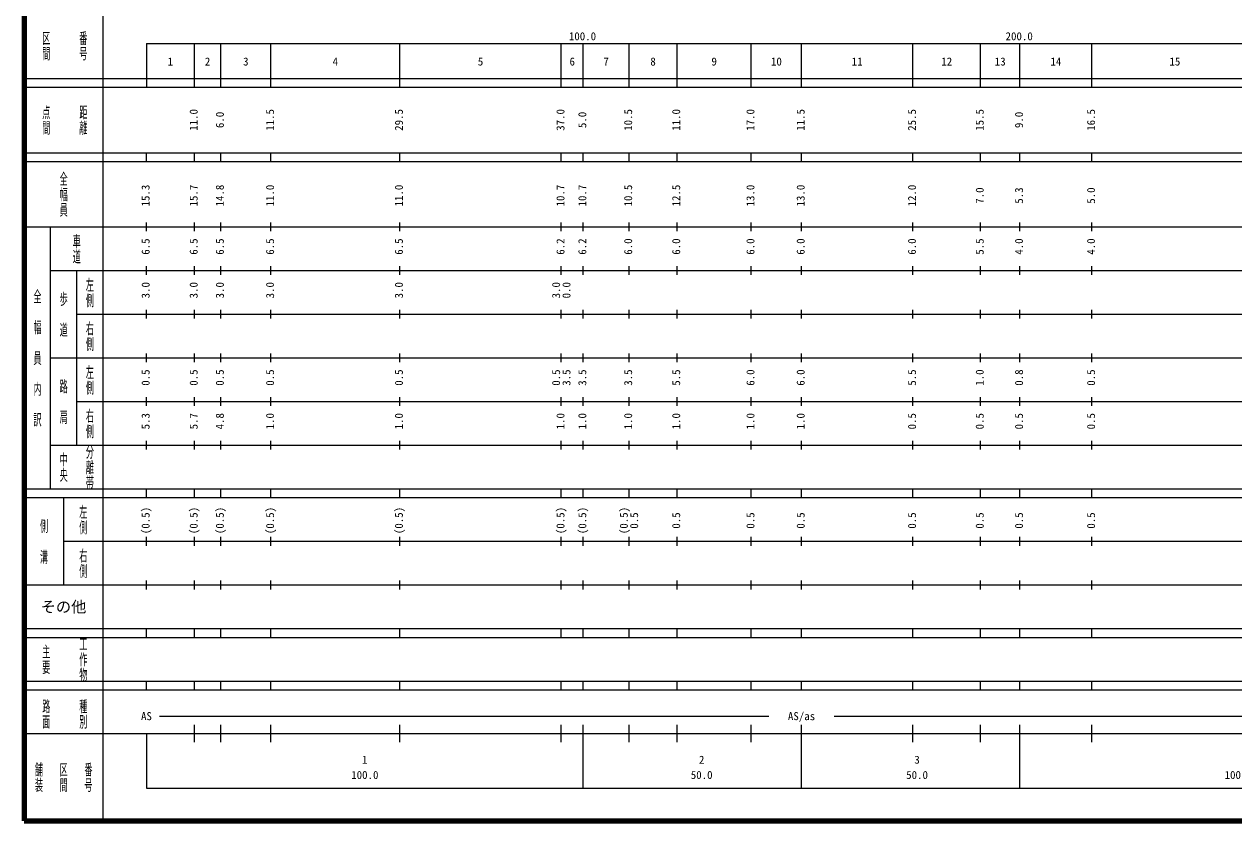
# Model space of a CAD drawing. Units: millimetres on the paper, enlarged 1000 times. Extents: x 40000 to 680000, y 20000 to 380000.
# Drawn here: x 40000 to 316991, y 20000 to 202422 of the extents above; entities that cross this region are included whole.
import ezdxf
from ezdxf.enums import TextEntityAlignment as Align

# ---------------------------------------------------------------- set-up
doc = ezdxf.new("R2010")
doc.units = ezdxf.units.MM
doc.header["$LTSCALE"] = 1000
doc.layers.add('M-TTL', color=2, linetype='Continuous', lineweight=140)
doc.layers.add('M-TTL-BAND', color=7, linetype='Continuous', lineweight=25)
doc.styles.add('@ＭＳ ゴシック', font='')
doc.styles.add('ＭＳ ゴシック', font='')
doc.styles.get('@ＭＳ ゴシック').set_extended_font_data('@MS Gothic')
doc.styles.get('ＭＳ ゴシック').set_extended_font_data('MS Gothic')

msp = doc.modelspace()

# ---------------------------------------------------------------- linework, layer by layer
at = {"layer": 'M-TTL'}
for p, q in [((40000, 380000), (40000, 20000)), ((40000, 20000), (680000, 20000))]:
    msp.add_line(p, q, dxfattribs=at)
at = {"layer": 'M-TTL-BAND'}
for p, q in [((58000, 370000), (58000, 20000)), ((68000, 198000), (579000, 198000)), ((68000, 198000), (68000, 188000)), ((79000, 188000), (79000, 198000)), ((85000, 188000), (85000, 198000)), ((96500, 188000), (96500, 198000)), ((126000, 188000), (126000, 198000)), ((163000, 188000), (163000, 198000)), ((168000, 188000), (168000, 198000)), ((178500, 188000), (178500, 198000)), ((189500, 188000), (189500, 198000)), ((206500, 188000), (206500, 198000)), ((218000, 188000), (218000, 198000)), ((243500, 188000), (243500, 198000)), ((259000, 188000), (259000, 198000)), ((268000, 188000), (268000, 198000)), ((284500, 188000), (284500, 198000)), ((40000, 190000), (579000, 190000)), ((40000, 188000), (579000, 188000)), ((40000, 173000), (579000, 173000)), ((68000, 171000), (68000, 173000)), ((79000, 171000), (79000, 173000)), ((85000, 171000), (85000, 173000)), ((96500, 171000), (96500, 173000)), ((126000, 171000), (126000, 173000)), ((163000, 171000), (163000, 173000)), ((168000, 171000), (168000, 173000)), ((178500, 171000), (178500, 173000)), ((189500, 171000), (189500, 173000)), ((206500, 171000), (206500, 173000)), ((218000, 171000), (218000, 173000)), ((243500, 171000), (243500, 173000)), ((259000, 171000), (259000, 173000)), ((268000, 171000), (268000, 173000)), ((284500, 171000), (284500, 173000)), ((40000, 171000), (579000, 171000)), ((40000, 156000), (579000, 156000)), ((46000, 96000), (46000, 156000)), ((68000, 155000), (68000, 157000)), ((79000, 155000), (79000, 157000)), ((85000, 155000), (85000, 157000)), ((96500, 155000), (96500, 157000)), ((126000, 155000), (126000, 157000)), ((163000, 155000), (163000, 157000)), ((168000, 155000), (168000, 157000)), ((178500, 155000), (178500, 157000)), ((189500, 155000), (189500, 157000)), ((206500, 155000), (206500, 157000)), ((218000, 155000), (218000, 157000)), ((243500, 155000), (243500, 157000)), ((259000, 155000), (259000, 157000)), ((268000, 155000), (268000, 157000)), ((284500, 155000), (284500, 157000)), ((68000, 145000), (68000, 147000)), ((79000, 145000), (79000, 147000)), ((85000, 145000), (85000, 147000)), ((96500, 145000), (96500, 147000)), ((126000, 145000), (126000, 147000)), ((163000, 145000), (163000, 147000)), ((168000, 145000), (168000, 147000)), ((178500, 145000), (178500, 147000)), ((189500, 145000), (189500, 147000)), ((206500, 145000), (206500, 147000)), ((218000, 145000), (218000, 147000)), ((243500, 145000), (243500, 147000)), ((259000, 145000), (259000, 147000)), ((268000, 145000), (268000, 147000)), ((284500, 145000), (284500, 147000)), ((46000, 146000), (579000, 146000)), ((52000, 146000), (52000, 106000)), ((52000, 136000), (579000, 136000)), ((68000, 135000), (68000, 137000)), ((79000, 135000), (79000, 137000)), ((85000, 135000), (85000, 137000)), ((96500, 135000), (96500, 137000)), ((126000, 135000), (126000, 137000)), ((163000, 135000), (163000, 137000)), ((168000, 135000), (168000, 137000)), ((178500, 135000), (178500, 137000)), ((189500, 135000), (189500, 137000)), ((206500, 135000), (206500, 137000)), ((218000, 135000), (218000, 137000)), ((243500, 135000), (243500, 137000)), ((259000, 135000), (259000, 137000)), ((268000, 135000), (268000, 137000)), ((284500, 135000), (284500, 137000)), ((46000, 126000), (579000, 126000)), ((68000, 125000), (68000, 127000)), ((79000, 125000), (79000, 127000)), ((85000, 125000), (85000, 127000)), ((96500, 125000), (96500, 127000)), ((126000, 125000), (126000, 127000)), ((163000, 125000), (163000, 127000)), ((168000, 125000), (168000, 127000)), ((178500, 125000), (178500, 127000)), ((189500, 125000), (189500, 127000)), ((206500, 125000), (206500, 127000)), ((218000, 125000), (218000, 127000)), ((243500, 125000), (243500, 127000)), ((259000, 125000), (259000, 127000)), ((268000, 125000), (268000, 127000)), ((284500, 125000), (284500, 127000)), ((68000, 115000), (68000, 117000)), ((79000, 115000), (79000, 117000)), ((85000, 115000), (85000, 117000)), ((96500, 115000), (96500, 117000)), ((126000, 115000), (126000, 117000)), ((163000, 115000), (163000, 117000)), ((168000, 115000), (168000, 117000)), ((178500, 115000), (178500, 117000)), ((189500, 115000), (189500, 117000)), ((206500, 115000), (206500, 117000)), ((218000, 115000), (218000, 117000)), ((243500, 115000), (243500, 117000)), ((259000, 115000), (259000, 117000)), ((268000, 115000), (268000, 117000)), ((284500, 115000), (284500, 117000)), ((52000, 116000), (579000, 116000)), ((46000, 106000), (579000, 106000)), ((68000, 105000), (68000, 107000)), ((79000, 105000), (79000, 107000)), ((85000, 105000), (85000, 107000)), ((96500, 105000), (96500, 107000)), ((126000, 105000), (126000, 107000)), ((163000, 105000), (163000, 107000)), ((168000, 105000), (168000, 107000)), ((178500, 105000), (178500, 107000)), ((189500, 105000), (189500, 107000)), ((206500, 105000), (206500, 107000)), ((218000, 105000), (218000, 107000)), ((243500, 105000), (243500, 107000)), ((259000, 105000), (259000, 107000)), ((268000, 105000), (268000, 107000)), ((284500, 105000), (284500, 107000)), ((40000, 96000), (579000, 96000)), ((68000, 94000), (68000, 96000)), ((79000, 94000), (79000, 96000)), ((85000, 94000), (85000, 96000)), ((96500, 94000), (96500, 96000)), ((126000, 94000), (126000, 96000)), ((163000, 94000), (163000, 96000)), ((168000, 94000), (168000, 96000)), ((178500, 94000), (178500, 96000)), ((189500, 94000), (189500, 96000)), ((206500, 94000), (206500, 96000)), ((218000, 94000), (218000, 96000)), ((243500, 94000), (243500, 96000)), ((259000, 94000), (259000, 96000)), ((268000, 94000), (268000, 96000)), ((284500, 94000), (284500, 96000)), ((40000, 94000), (579000, 94000)), ((49000, 94000), (49000, 74000)), ((49000, 84000), (579000, 84000)), ((68000, 83000), (68000, 85000)), ((79000, 83000), (79000, 85000)), ((85000, 83000), (85000, 85000)), ((96500, 83000), (96500, 85000)), ((126000, 83000), (126000, 85000)), ((163000, 83000), (163000, 85000)), ((168000, 83000), (168000, 85000)), ((178500, 83000), (178500, 85000)), ((189500, 83000), (189500, 85000)), ((206500, 83000), (206500, 85000)), ((218000, 83000), (218000, 85000)), ((243500, 83000), (243500, 85000)), ((259000, 83000), (259000, 85000)), ((268000, 83000), (268000, 85000)), ((284500, 83000), (284500, 85000)), ((68000, 73000), (68000, 75000)), ((79000, 73000), (79000, 75000)), ((85000, 73000), (85000, 75000)), ((96500, 73000), (96500, 75000)), ((126000, 73000), (126000, 75000)), ((163000, 73000), (163000, 75000)), ((168000, 73000), (168000, 75000)), ((178500, 73000), (178500, 75000)), ((189500, 73000), (189500, 75000)), ((206500, 73000), (206500, 75000)), ((218000, 73000), (218000, 75000)), ((243500, 73000), (243500, 75000)), ((259000, 73000), (259000, 75000)), ((268000, 73000), (268000, 75000)), ((284500, 73000), (284500, 75000)), ((40000, 74000), (579000, 74000)), ((40000, 64000), (579000, 64000)), ((68000, 62000), (68000, 64000)), ((79000, 62000), (79000, 64000)), ((85000, 62000), (85000, 64000)), ((96500, 62000), (96500, 64000)), ((126000, 62000), (126000, 64000)), ((163000, 62000), (163000, 64000)), ((168000, 62000), (168000, 64000)), ((178500, 62000), (178500, 64000)), ((189500, 62000), (189500, 64000)), ((206500, 62000), (206500, 64000)), ((218000, 62000), (218000, 64000)), ((243500, 62000), (243500, 64000)), ((259000, 62000), (259000, 64000)), ((268000, 62000), (268000, 64000)), ((284500, 62000), (284500, 64000)), ((40000, 62000), (579000, 62000)), ((40000, 52000), (579000, 52000)), ((40000, 50000), (579000, 50000)), ((68000, 50000), (68000, 52000)), ((79000, 50000), (79000, 52000)), ((85000, 50000), (85000, 52000)), ((96500, 50000), (96500, 52000)), ((126000, 50000), (126000, 52000)), ((163000, 50000), (163000, 52000)), ((168000, 50000), (168000, 52000)), ((178500, 50000), (178500, 52000)), ((189500, 50000), (189500, 52000)), ((206500, 50000), (206500, 52000)), ((218000, 50000), (218000, 52000)), ((243500, 50000), (243500, 52000)), ((259000, 50000), (259000, 52000)), ((268000, 50000), (268000, 52000)), ((284500, 50000), (284500, 52000)), ((71000, 44000), (210500, 44000)), ((79000, 38000), (79000, 42000)), ((85000, 38000), (85000, 42000)), ((96500, 38000), (96500, 42000)), ((126000, 38000), (126000, 42000)), ((163000, 38000), (163000, 42000)), ((168000, 27500), (168000, 42000)), ((178500, 38000), (178500, 42000)), ((189500, 38000), (189500, 42000)), ((206500, 38000), (206500, 42000)), ((218000, 27500), (218000, 42000)), ((225500, 44000), (537500, 44000)), ((243500, 38000), (243500, 42000)), ((259000, 38000), (259000, 42000)), ((268000, 27500), (268000, 42000)), ((284500, 38000), (284500, 42000)), ((40000, 40000), (579000, 40000)), ((68000, 40000), (68000, 27500)), ((68000, 27500), (579000, 27500))]:
    msp.add_line(p, q, dxfattribs=at)

# ---------------------------------------------------------------- texts
at = {"layer": 'M-TTL-BAND', "style": '@ＭＳ ゴシック', "width": 1.95}
for s, p in [('区間', (45000, 197500)), ('番号', (53500, 197500)), ('点間', (45000, 180500)), ('距離', (53500, 180500)), ('全幅員', (49000, 163500)), ('車道', (52000, 151000)), ('左側', (55000, 141000)), ('全\u3000幅\u3000員\u3000内\u3000訳', (43000, 126000)), ('歩\u3000道', (49000, 136000)), ('右側', (55000, 131000)), ('左側', (55000, 121000)), ('路\u3000肩', (49000, 116000)), ('右側', (55000, 111000)), ('分離帯', (55000, 101000)), ('中央', (49000, 101000)), ('左側', (53500, 89000)), ('側\u3000溝', (44500, 84000)), ('右側', (53500, 79000)), ('工作物', (53500, 57000)), ('主要', (45000, 57000)), ('路面', (45000, 44500)), ('種別', (53500, 44500)), ('舗装', (43333, 30000)), ('番号', (54667, 30000)), ('区間', (49000, 30000))]:
    msp.add_text(s, height=1326, rotation=270, dxfattribs=at).set_placement(p, align=Align.MIDDLE_CENTER)
at = {"layer": 'M-TTL-BAND', "style": 'ＭＳ ゴシック'}
for s, p in [('100.0', (167844, 198195)), ('200.0', (267844, 198195)), ('1', (73500, 192405)), ('2', (82000, 192405)), ('3', (90750, 192405)), ('4', (111250, 192405)), ('5', (144500, 192405)), ('6', (165500, 192405)), ('7', (173250, 192405)), ('8', (184000, 192405)), ('9', (198000, 192405)), ('10', (212250, 192405)), ('11', (230750, 192405)), ('12', (251250, 192405)), ('13', (263500, 192405)), ('14', (276250, 192405)), ('15', (303500, 192405)), ('AS', (68000, 42500)), ('AS/as', (218000, 42500)), ('1', (118000, 32523)), ('2', (195137, 32523)), ('3', (244463, 32523)), ('100.0', (118000, 29033)), ('50.0', (195137, 29033)), ('50.0', (244463, 29033)), ('100.0', (318000, 29033))]:
    msp.add_text(s, height=1833, dxfattribs=at).set_placement(p, align=Align.BOTTOM_CENTER)
for s, p in [('11.0', (80263, 180500)), ('11.5', (97763, 180500)), ('29.5', (127263, 180500)), ('37.0', (164263, 180500)), ('10.5', (179763, 180500)), ('11.0', (190763, 180500)), ('17.0', (207763, 180500)), ('11.5', (219263, 180500)), ('25.5', (244763, 180500)), ('15.5', (260263, 180500)), ('16.5', (285763, 180500)), ('6.0', (86263, 180500)), ('5.0', (169263, 180500)), ('9.0', (269263, 180500)), ('15.3', (69263, 163174)), ('15.7', (80263, 163174)), ('14.8', (86263, 163174)), ('11.0', (97763, 163174)), ('11.0', (127263, 163174)), ('10.7', (164263, 163174)), ('10.7', (169263, 163174)), ('10.5', (179763, 163174)), ('12.5', (190763, 163174)), ('13.0', (207763, 163174)), ('13.0', (219263, 163174)), ('12.0', (244763, 163174)), ('7.0', (260263, 163174)), ('5.3', (269263, 163174)), ('5.0', (285763, 163174)), ('6.5', (69263, 151500)), ('6.5', (80263, 151500)), ('6.5', (86263, 151500)), ('6.5', (97763, 151500)), ('6.5', (127263, 151500)), ('6.2', (164263, 151500)), ('6.2', (169263, 151500)), ('6.0', (179763, 151500)), ('6.0', (190763, 151500)), ('6.0', (207763, 151500)), ('6.0', (219263, 151500)), ('6.0', (244763, 151500)), ('5.5', (260263, 151500)), ('4.0', (269263, 151500)), ('4.0', (285763, 151500)), ('3.0', (69263, 141500)), ('3.0', (80263, 141500)), ('3.0', (86263, 141500)), ('3.0', (97763, 141500)), ('3.0', (127263, 141500)), ('3.0', (163263, 141500)), ('0.0', (165633, 141500)), ('0.5', (69263, 121500)), ('0.5', (80263, 121500)), ('0.5', (86263, 121500)), ('0.5', (97763, 121500)), ('0.5', (127263, 121500)), ('0.5', (163263, 121500)), ('3.5', (165633, 121500)), ('3.5', (169263, 121500)), ('3.5', (179763, 121500)), ('5.5', (190763, 121500)), ('6.0', (207763, 121500)), ('6.0', (219263, 121500)), ('5.5', (244763, 121500)), ('1.0', (260263, 121500)), ('0.8', (269263, 121500)), ('0.5', (285763, 121500)), ('5.3', (69263, 111500)), ('5.7', (80263, 111500)), ('4.8', (86263, 111500)), ('1.0', (97763, 111500)), ('1.0', (127263, 111500)), ('1.0', (164263, 111500)), ('1.0', (169263, 111500)), ('1.0', (179763, 111500)), ('1.0', (190763, 111500)), ('1.0', (207763, 111500)), ('1.0', (219263, 111500)), ('0.5', (244763, 111500)), ('0.5', (260263, 111500)), ('0.5', (269263, 111500)), ('0.5', (285763, 111500)), ('(0.5)', (69263, 88764)), ('(0.5)', (80263, 88764)), ('(0.5)', (86263, 88764)), ('(0.5)', (97763, 88764)), ('(0.5)', (127263, 88764)), ('(0.5)', (164263, 88764)), ('(0.5)', (169263, 88764)), ('(0.5)', (178763, 88764)), ('0.5', (181133, 88764)), ('0.5', (190763, 88764)), ('0.5', (207763, 88764)), ('0.5', (219263, 88764)), ('0.5', (244763, 88764)), ('0.5', (260263, 88764)), ('0.5', (269263, 88764)), ('0.5', (285763, 88764))]:
    msp.add_text(s, height=1833, rotation=90, dxfattribs=at).set_placement(p, align=Align.BOTTOM_CENTER)
msp.add_text('その他', height=2566, dxfattribs=at).set_placement((49000, 69000), align=Align.MIDDLE_CENTER)

doc.saveas('drawing.dxf')
